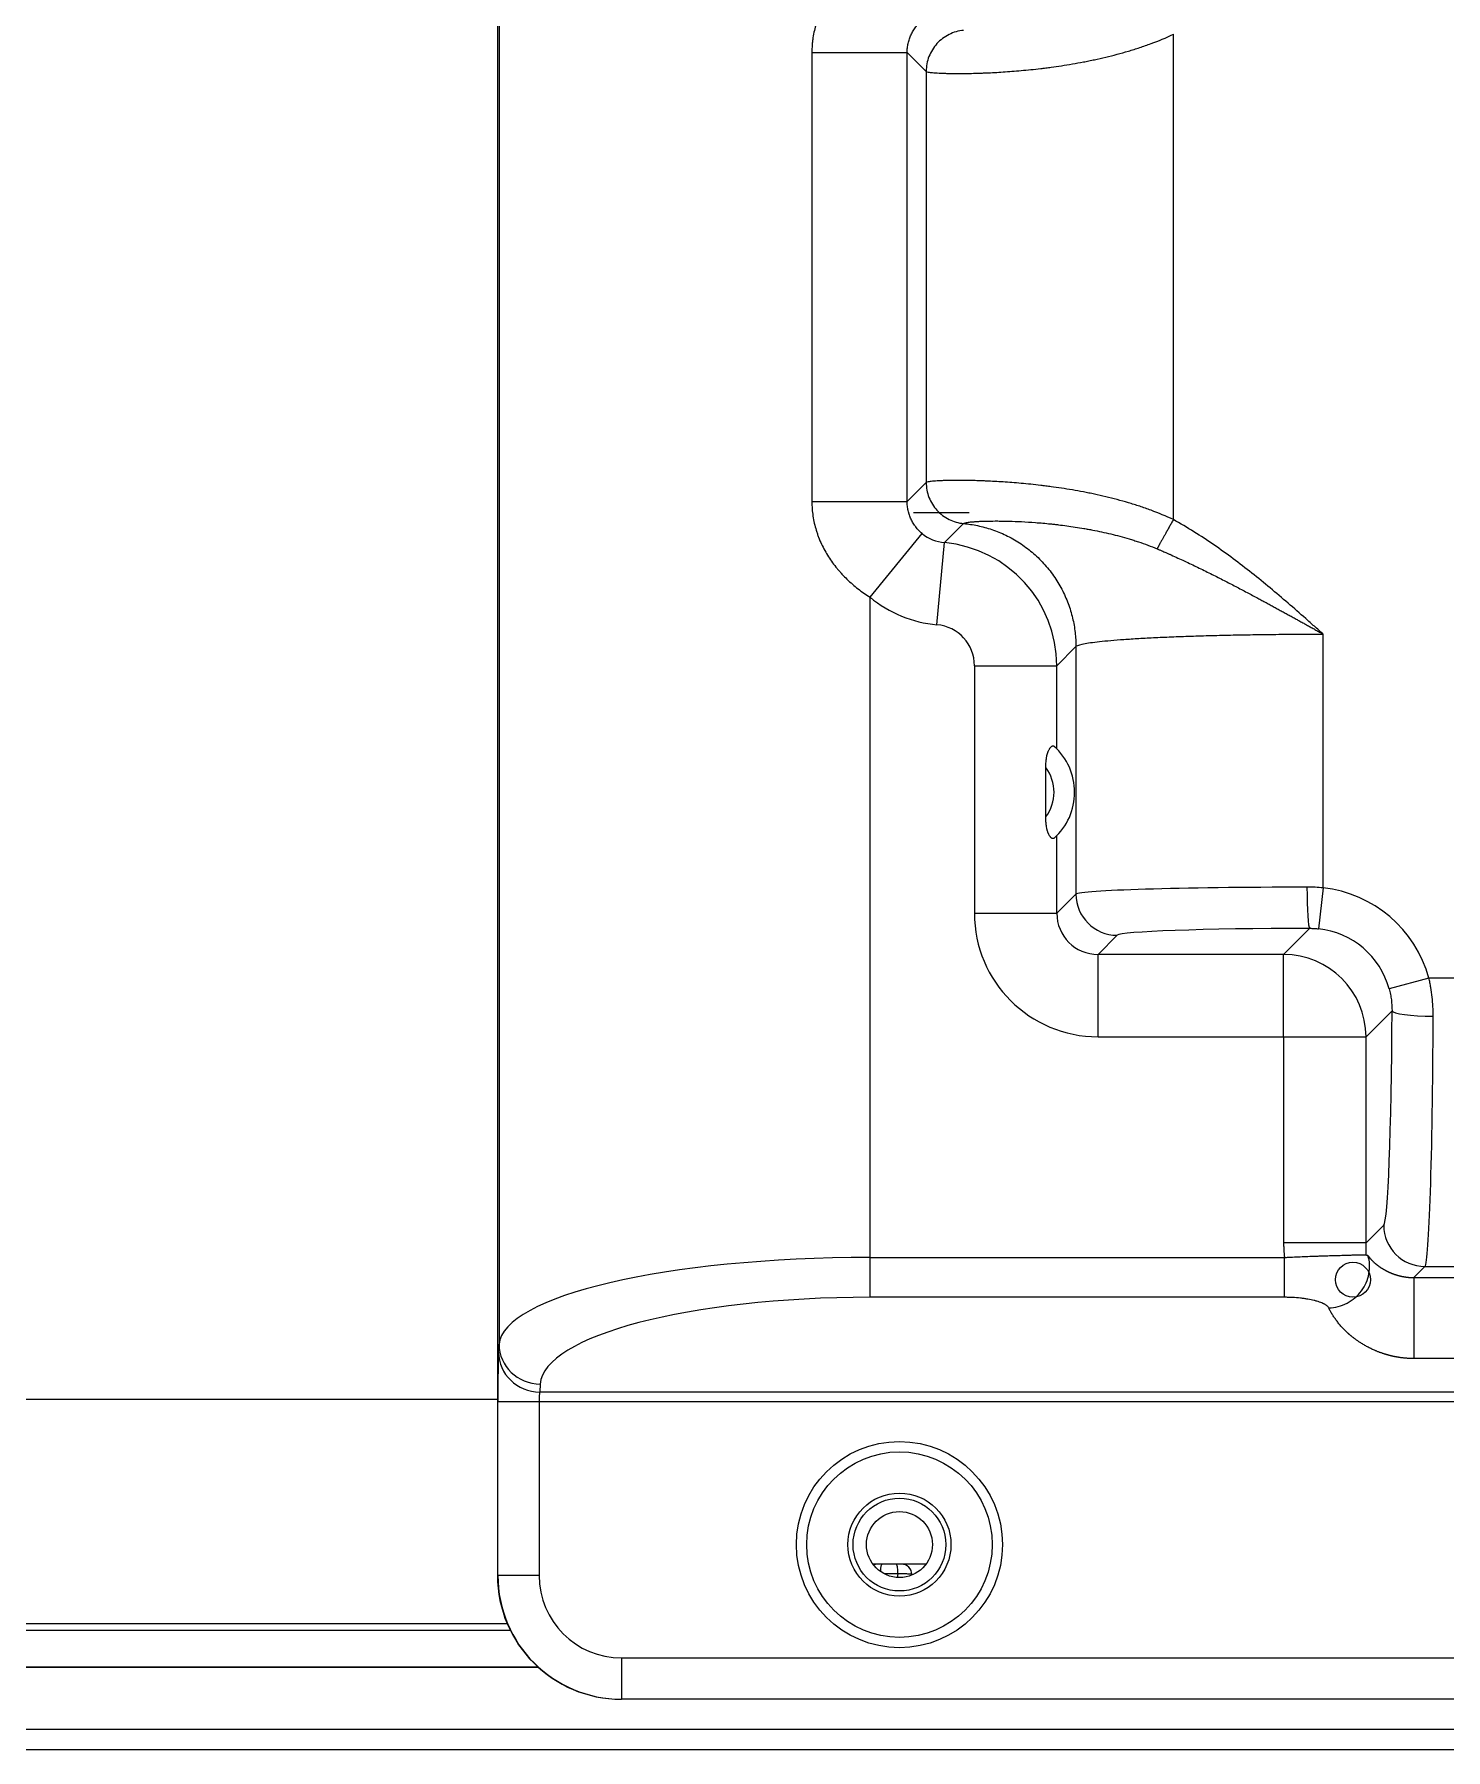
# Model space of a CAD drawing. Header units: millimetres. Extents: x -36 to 4467, y 2 to 3322.
# Drawn here: x 48.1 to 116.6, y 1399.9 to 1483.1 of the extents above; entities that cross this region are included whole.
import ezdxf

# ---------------------------------------------------------------- set-up
doc = ezdxf.new("R2010")
doc.units = ezdxf.units.MM

msp = doc.modelspace()

# ---------------------------------------------------------------- linework, layer by layer
for p, q in [((70.573, 1529.356), (70.573, 1408.355)), ((70.648, 1529.28), (70.648, 1419.573)), ((103.362, 1459.584), (103.362, 1483.127)), ((85.824, 1482.249), (90.448, 1482.249)), ((85.824, 1482.249), (85.824, 1460.462)), ((90.448, 1482.249), (91.37, 1481.328)), ((90.448, 1460.462), (90.448, 1482.249)), ((91.37, 1481.328), (91.37, 1461.383)), ((91.37, 1461.383), (90.448, 1460.462)), ((85.824, 1460.462), (90.448, 1460.462)), ((93.453, 1459.91), (90.753, 1459.91)), ((88.645, 1455.813), (91.174, 1458.906)), ((92.258, 1458.465), (93.185, 1459.392)), ((91.894, 1454.484), (92.258, 1458.465)), ((88.645, 1423.785), (88.645, 1455.813)), ((110.627, 1441.718), (110.627, 1454.028)), ((97.707, 1452.494), (98.635, 1453.421)), ((98.635, 1453.421), (98.635, 1441.416)), ((93.71, 1452.494), (97.707, 1452.494)), ((93.71, 1452.494), (93.71, 1440.489)), ((97.707, 1448.463), (97.707, 1452.494)), ((97.174, 1445.157), (97.174, 1447.554)), ((97.707, 1440.489), (97.707, 1444.248)), ((98.635, 1441.416), (97.707, 1440.489)), ((110.627, 1441.718), (110.41, 1439.731)), ((93.71, 1440.489), (97.707, 1440.489)), ((109.974, 1439.754), (108.71, 1438.49)), ((99.706, 1438.49), (100.634, 1439.418)), ((108.71, 1438.49), (99.706, 1438.49)), ((99.706, 1434.493), (99.706, 1438.49)), ((108.71, 1434.493), (108.71, 1438.49)), ((115.758, 1437.342), (113.83, 1436.814)), ((117.387, 1437.342), (115.758, 1437.342)), ((112.707, 1434.493), (113.968, 1435.753)), ((99.706, 1434.493), (108.71, 1434.493)), ((108.71, 1434.493), (112.707, 1434.493)), ((108.71, 1434.493), (108.71, 1424.489)), ((112.707, 1423.889), (112.707, 1434.493)), ((113.567, 1425.349), (112.706, 1424.487)), ((112.707, 1424.489), (108.71, 1424.489)), ((88.645, 1423.785), (108.752, 1423.785)), ((88.645, 1421.853), (88.645, 1423.785)), ((115.026, 1422.81), (115.566, 1423.35)), ((115.566, 1423.35), (117.579, 1423.35)), ((115.026, 1422.81), (118.119, 1422.81)), ((108.752, 1421.853), (88.645, 1421.853)), ((70.623, 1419.19), (70.648, 1419.573)), ((118.119, 1418.88), (115.026, 1418.88)), ((72.648, 1417.641), (72.623, 1417.259)), ((-28.625, 1416.905), (70.581, 1416.905)), ((72.59, 1416.776), (70.591, 1416.776)), ((70.591, 1408.355), (70.591, 1416.776)), ((208.317, 1416.776), (72.59, 1416.776)), ((72.59, 1416.776), (72.59, 1408.355)), ((72.623, 1417.259), (208.317, 1417.259)), ((70.573, 1408.355), (70.591, 1408.355)), ((72.59, 1408.355), (70.591, 1408.355)), ((88.973, 1408.905), (88.785, 1408.905)), ((89.921, 1408.905), (89.224, 1408.905)), ((90.003, 1408.44), (89.326, 1408.44)), ((91.36, 1408.905), (90.173, 1408.905)), ((90.749, 1408.405), (90.673, 1408.405)), ((-29.286, 1405.705), (71.196, 1405.705)), ((71.051, 1406.005), (-0.677, 1406.005)), ((76.591, 1404.355), (76.591, 1402.355)), ((76.591, 1404.355), (209.108, 1404.355)), ((72.553, 1403.905), (-28.377, 1403.905)), ((-9.427, 1403.905), (72.555, 1403.905)), ((76.591, 1402.355), (76.573, 1402.355)), ((219.673, 1402.355), (76.591, 1402.355)), ((-9.427, 1400.905), (341.162, 1400.905)), ((341.162, 1399.905), (-9.427, 1399.905))]:
    msp.add_line(p, q)
for centre, radius in [((112.073, 1422.705), 0.85), ((90.073, 1409.855), 5), ((90.073, 1409.855), 4.5), ((90.073, 1409.855), 2.5), ((90.073, 1409.855), 2.25), ((90.073, 1409.855), 1.6)]:
    msp.add_circle(centre, radius)
for centre, radius, start, end in [((95.573, 1446.355), 3, 312.07294, 47.92706), ((95.573, 1446.355), 2, 323.19444, 36.80556), ((88.973, 1408.405), 0.5, 90, 109.39347), ((90.173, 1408.405), 0.5, 0, 90)]:
    msp.add_arc(centre, radius, start, end)
for centre, major_axis, ratio, start_param, end_param in [((92.448, 1460.463), (1.423, 1.423), 0.993946, 3.241526, 3.835039), ((91.709, 1452.491), (-4.243, 4.243), 0.999595, 3.9276, 5.405836), ((92.448, 1460.463), (-4.248, -4.248), 0.998783, 0.099934, 0.693447), ((91.709, 1452.491), (-1.416, -1.416), 0.998783, 2.356803, 3.835039), ((110.627, 1441.404), (-12, 0), 0.029101, 4.777834, 6.248279), ((100.634, 1441.416), (1.414, -1.414), 0.998783, 3.9276, 5.497178), ((109.974, 1441.753), (0.005, -2), 0.065398, 4.712239, 6.248204), ((109.967, 1435.75), (-4.248, -4.248), 0.998783, 2.623954, 3.817353), ((99.713, 1440.496), (4.248, 4.248), 0.998783, 2.356803, 3.926382), ((99.713, 1440.496), (1.423, 1.423), 0.993946, 2.356803, 3.926382), ((110.627, 1439.405), (-10, 0), 0.034921, 4.777834, 6.248279), ((109.967, 1435.75), (2.835, 2.835), 0.997569, 5.765547, 6.958945), ((108.71, 1434.493), (2.828, -2.828), 0.998783, 0.786007, 2.355586), ((113.553, 1437.342), (0, 12), 0.034921, 3.176499, 4.579641), ((115.967, 1435.753), (-2, 0.009), 0.132357, 0.035217, 1.571414), ((115.552, 1437.342), (0, 14), 0.029932, 3.176499, 4.579641), ((115.566, 1425.349), (-1.414, 1.414), 0.998783, 0.786007, 2.355586), ((88.645, 1419.498), (-18, 0), 0.238177, 4.712389, 6.265732), ((88.645, 1417.566), (-16, 0), 0.267949, 4.712389, 6.265732), ((70.634, 1416.776), (0, 2.5), 0.017455, 0.261799, 1.570796), ((72.623, 1419.19), (1.996, -0.13), 0.965789, 3.208941, 4.775221), ((72.648, 1419.573), (1.996, -0.13), 0.965789, 3.208941, 4.775221), ((72.634, 1416.776), (0, 0.5), 0.087275, 0.261799, 1.570796), ((76.573, 1408.355), (6.001, 0), 0.999848, 3.141593, 4.712389), ((76.591, 1408.355), (-6, 0), 0.999949, 0, 1.570796), ((76.591, 1408.355), (4.001, 0), 0.999848, 3.141593, 4.712389), ((89.224, 1408.405), (0, 0.5), 0.163308, 0, 1.275301), ((89.921, 1408.405), (0, 0.5), 0.163347, 4.782202, 6.283185)]:
    msp.add_ellipse(centre, major_axis=major_axis, ratio=ratio, start_param=start_param, end_param=end_param)
for points, degree, knots in [([(88.645, 1486.898), (88.545, 1486.834), (88.446, 1486.768), (88.3, 1486.665), (88.252, 1486.63), (88.156, 1486.559), (88.109, 1486.523), (87.875, 1486.34), (87.696, 1486.184), (87.482, 1485.977), (87.44, 1485.935), (87.357, 1485.851), (87.235, 1485.722), (87.119, 1485.589), (86.896, 1485.318), (86.758, 1485.129), (86.506, 1484.734), (86.392, 1484.528), (86.266, 1484.259), (86.242, 1484.205), (86.195, 1484.095), (86.128, 1483.931), (86.07, 1483.763), (85.967, 1483.425), (85.914, 1483.196), (85.869, 1482.903), (85.861, 1482.844), (85.848, 1482.726), (85.842, 1482.667), (85.828, 1482.488), (85.824, 1482.369), (85.824, 1482.249)], 3, [0, 0, 0, 0, 0.0625, 0.0625, 0.09375, 0.09375, 0.125, 0.125, 0.25, 0.25, 0.28125, 0.28125, 0.3125, 0.375, 0.375, 0.5, 0.5, 0.625, 0.625, 0.65625, 0.65625, 0.6875, 0.75, 0.75, 0.875, 0.875, 0.90625, 0.90625, 0.9375, 0.9375, 1, 1, 1, 1]), ([(90.448, 1482.249), (90.448, 1482.324), (90.452, 1482.398), (90.468, 1482.545), (90.48, 1482.617), (90.511, 1482.761), (90.53, 1482.832), (90.566, 1482.937), (90.578, 1482.972), (90.605, 1483.04), (90.62, 1483.074), (90.666, 1483.173), (90.7, 1483.238), (90.775, 1483.363), (90.817, 1483.424), (90.873, 1483.498), (90.885, 1483.512), (90.908, 1483.541), (90.944, 1483.584), (90.982, 1483.625), (91.034, 1483.679), (91.061, 1483.705), (91.116, 1483.756), (91.145, 1483.781), (91.174, 1483.805)], 3, [0, 0, 0, 0, 0.125, 0.125, 0.25, 0.25, 0.375, 0.375, 0.4375, 0.4375, 0.5, 0.5, 0.625, 0.625, 0.75, 0.75, 0.78125, 0.78125, 0.8125, 0.875, 0.875, 0.9375, 0.9375, 1, 1, 1, 1]), ([(93.185, 1483.319), (93.063, 1483.307), (92.941, 1483.285), (92.704, 1483.217), (92.589, 1483.172), (92.369, 1483.063), (92.263, 1482.997), (92.067, 1482.849), (91.975, 1482.766), (91.809, 1482.584), (91.735, 1482.485), (91.605, 1482.275), (91.55, 1482.165), (91.461, 1481.935), (91.427, 1481.816), (91.381, 1481.574), (91.37, 1481.451), (91.37, 1481.328)], 3, [0, 0, 0, 0, 0.125, 0.125, 0.25, 0.25, 0.375, 0.375, 0.5, 0.5, 0.625, 0.625, 0.75, 0.75, 0.875, 0.875, 1, 1, 1, 1]), ([(91.37, 1481.328), (91.383, 1481.316), (91.416, 1481.306), (91.518, 1481.286), (91.588, 1481.276), (91.763, 1481.26), (91.869, 1481.252), (92.025, 1481.244), (92.057, 1481.243), (92.125, 1481.24), (92.159, 1481.239), (92.267, 1481.235), (92.342, 1481.233), (92.582, 1481.228), (92.758, 1481.226), (93.142, 1481.226), (93.35, 1481.229), (93.687, 1481.236), (93.804, 1481.239), (93.985, 1481.245), (94.046, 1481.247), (94.171, 1481.252), (94.234, 1481.254), (94.553, 1481.268), (94.821, 1481.283), (95.382, 1481.319), (95.674, 1481.342), (96.283, 1481.397), (96.599, 1481.43), (97.01, 1481.478), (97.093, 1481.489), (97.259, 1481.51), (97.511, 1481.542), (97.767, 1481.579), (98.284, 1481.658), (98.636, 1481.717), (99.084, 1481.803), (99.175, 1481.821), (99.355, 1481.857), (99.627, 1481.914), (99.899, 1481.975), (100.445, 1482.105), (100.811, 1482.202), (101.361, 1482.365), (101.545, 1482.422), (101.82, 1482.514), (101.912, 1482.545), (102.096, 1482.609), (102.188, 1482.642), (102.646, 1482.812), (103.007, 1482.961), (103.362, 1483.127)], 3, [0, 0, 0, 0, 0.0625, 0.0625, 0.125, 0.125, 0.1875, 0.1875, 0.203125, 0.203125, 0.21875, 0.21875, 0.25, 0.25, 0.3125, 0.3125, 0.375, 0.375, 0.40625, 0.40625, 0.421875, 0.421875, 0.4375, 0.4375, 0.5, 0.5, 0.5625, 0.5625, 0.625, 0.625, 0.640625, 0.640625, 0.65625, 0.6875, 0.6875, 0.75, 0.75, 0.765625, 0.765625, 0.78125, 0.8125, 0.8125, 0.875, 0.875, 0.90625, 0.90625, 0.921875, 0.921875, 0.9375, 0.9375, 1, 1, 1, 1]), ([(103.362, 1459.584), (103.007, 1459.75), (102.646, 1459.899), (102.188, 1460.068), (102.096, 1460.101), (101.912, 1460.166), (101.82, 1460.197), (101.545, 1460.288), (101.361, 1460.346), (100.811, 1460.509), (100.445, 1460.605), (99.899, 1460.736), (99.717, 1460.777), (99.446, 1460.835), (99.355, 1460.854), (99.175, 1460.89), (99.084, 1460.908), (98.636, 1460.994), (98.284, 1461.053), (97.767, 1461.132), (97.596, 1461.156), (97.343, 1461.19), (97.259, 1461.201), (97.093, 1461.222), (97.01, 1461.232), (96.599, 1461.281), (96.283, 1461.314), (95.674, 1461.369), (95.382, 1461.391), (94.821, 1461.428), (94.553, 1461.442), (94.234, 1461.456), (94.171, 1461.459), (94.046, 1461.464), (93.985, 1461.466), (93.804, 1461.472), (93.687, 1461.475), (93.35, 1461.482), (93.142, 1461.484), (92.758, 1461.485), (92.582, 1461.483), (92.342, 1461.478), (92.267, 1461.476), (92.159, 1461.472), (92.125, 1461.471), (92.057, 1461.468), (92.025, 1461.466), (91.869, 1461.459), (91.763, 1461.451), (91.588, 1461.434), (91.518, 1461.425), (91.416, 1461.405), (91.383, 1461.394), (91.37, 1461.383)], 3, [0, 0, 0, 0, 0.0625, 0.0625, 0.078125, 0.078125, 0.09375, 0.09375, 0.125, 0.125, 0.1875, 0.1875, 0.21875, 0.21875, 0.234375, 0.234375, 0.25, 0.25, 0.3125, 0.3125, 0.34375, 0.34375, 0.359375, 0.359375, 0.375, 0.375, 0.4375, 0.4375, 0.5, 0.5, 0.5625, 0.5625, 0.578125, 0.578125, 0.59375, 0.59375, 0.625, 0.625, 0.6875, 0.6875, 0.75, 0.75, 0.78125, 0.78125, 0.796875, 0.796875, 0.8125, 0.8125, 0.875, 0.875, 0.9375, 0.9375, 1, 1, 1, 1]), ([(91.37, 1461.383), (91.37, 1461.26), (91.381, 1461.137), (91.427, 1460.895), (91.461, 1460.776), (91.55, 1460.546), (91.605, 1460.435), (91.735, 1460.226), (91.809, 1460.127), (91.975, 1459.945), (92.067, 1459.862), (92.264, 1459.713), (92.369, 1459.648), (92.589, 1459.538), (92.704, 1459.494), (92.941, 1459.426), (93.063, 1459.403), (93.185, 1459.392)], 3, [0, 0, 0, 0, 0.125, 0.125, 0.25, 0.25, 0.375, 0.375, 0.5, 0.5, 0.625, 0.625, 0.75, 0.75, 0.875, 0.875, 1, 1, 1, 1]), ([(85.824, 1460.462), (85.824, 1460.222), (85.842, 1459.986), (85.913, 1459.52), (85.965, 1459.29), (86.052, 1459.007), (86.08, 1458.922), (86.11, 1458.838), (86.13, 1458.782), (86.141, 1458.754), (86.194, 1458.615), (86.241, 1458.506), (86.391, 1458.185), (86.504, 1457.979), (86.756, 1457.584), (86.895, 1457.394), (87.082, 1457.166), (87.121, 1457.121), (87.199, 1457.032), (87.238, 1456.987), (87.36, 1456.856), (87.443, 1456.771), (87.699, 1456.524), (87.877, 1456.369), (88.25, 1456.078), (88.444, 1455.941), (88.645, 1455.813)], 3, [0, 0, 0, 0, 0.125, 0.125, 0.25, 0.25, 0.28125, 0.296875, 0.296875, 0.3125, 0.3125, 0.375, 0.375, 0.5, 0.5, 0.625, 0.625, 0.65625, 0.65625, 0.6875, 0.6875, 0.75, 0.75, 0.875, 0.875, 1, 1, 1, 1]), ([(91.174, 1458.906), (91.115, 1458.954), (91.061, 1459.004), (90.957, 1459.111), (90.909, 1459.167), (90.852, 1459.24), (90.841, 1459.255), (90.82, 1459.285), (90.809, 1459.301), (90.777, 1459.347), (90.758, 1459.378), (90.701, 1459.472), (90.666, 1459.536), (90.605, 1459.669), (90.578, 1459.737), (90.549, 1459.824), (90.543, 1459.842), (90.532, 1459.877), (90.527, 1459.895), (90.512, 1459.948), (90.503, 1459.984), (90.48, 1460.092), (90.456, 1460.238), (90.448, 1460.387), (90.448, 1460.462)], 3, [0, 0, 0, 0, 0.125, 0.125, 0.25, 0.25, 0.28125, 0.28125, 0.3125, 0.3125, 0.375, 0.375, 0.5, 0.5, 0.625, 0.625, 0.65625, 0.65625, 0.6875, 0.6875, 0.75, 0.75, 0.875, 1, 1, 1, 1]), ([(93.185, 1459.392), (93.186, 1459.392), (93.186, 1459.392), (93.186, 1459.392), (93.186, 1459.393), (93.187, 1459.393), (93.188, 1459.394), (93.191, 1459.397), (93.198, 1459.402), (93.217, 1459.412), (93.24, 1459.42), (93.298, 1459.435), (93.403, 1459.455), (93.562, 1459.472), (93.678, 1459.481), (93.703, 1459.483), (93.753, 1459.487), (93.779, 1459.488), (93.859, 1459.493), (93.916, 1459.497), (94.095, 1459.505), (94.228, 1459.509), (94.517, 1459.515), (94.674, 1459.516), (94.928, 1459.515), (95.016, 1459.514), (95.153, 1459.512), (95.199, 1459.511), (95.293, 1459.509), (95.341, 1459.508), (95.583, 1459.501), (95.787, 1459.494), (96.215, 1459.472), (96.439, 1459.458), (96.907, 1459.423), (97.151, 1459.402), (97.468, 1459.369), (97.532, 1459.362), (97.662, 1459.348), (97.857, 1459.325), (98.056, 1459.3), (98.46, 1459.246), (98.736, 1459.204), (99.09, 1459.143), (99.161, 1459.13), (99.305, 1459.104), (99.52, 1459.064), (99.737, 1459.02), (100.174, 1458.925), (100.469, 1458.855), (100.916, 1458.735), (101.065, 1458.692), (101.29, 1458.625), (101.366, 1458.602), (101.516, 1458.554), (101.592, 1458.529), (101.969, 1458.403), (102.27, 1458.291), (102.568, 1458.166)], 3, [0, 0, 0, 0, 0.000488, 0.000488, 0.000977, 0.001953, 0.003906, 0.007813, 0.015625, 0.03125, 0.0625, 0.0625, 0.125, 0.1875, 0.1875, 0.203125, 0.203125, 0.21875, 0.21875, 0.25, 0.25, 0.3125, 0.3125, 0.375, 0.375, 0.40625, 0.40625, 0.421875, 0.421875, 0.4375, 0.4375, 0.5, 0.5, 0.5625, 0.5625, 0.625, 0.625, 0.640625, 0.640625, 0.65625, 0.6875, 0.6875, 0.75, 0.75, 0.765625, 0.765625, 0.78125, 0.8125, 0.8125, 0.875, 0.875, 0.90625, 0.90625, 0.921875, 0.921875, 0.9375, 0.9375, 1, 1, 1, 1]), ([(110.627, 1454.028), (110.487, 1454.154), (110.346, 1454.28), (110.063, 1454.531), (109.922, 1454.657), (109.497, 1455.033), (109.212, 1455.282), (108.638, 1455.777), (108.349, 1456.023), (107.765, 1456.509), (107.47, 1456.749), (106.872, 1457.222), (106.57, 1457.456), (105.955, 1457.912), (105.644, 1458.136), (105.011, 1458.572), (104.689, 1458.785), (104.034, 1459.196), (103.701, 1459.394), (103.362, 1459.584)], 3, [0, 0, 0, 0, 0.0625, 0.0625, 0.125, 0.125, 0.25, 0.25, 0.375, 0.375, 0.5, 0.5, 0.625, 0.625, 0.75, 0.75, 0.875, 0.875, 1, 1, 1, 1]), ([(102.568, 1458.166), (102.575, 1458.163), (102.593, 1458.155), (102.627, 1458.141), (102.675, 1458.12), (102.737, 1458.094), (102.813, 1458.061), (102.902, 1458.023), (103.006, 1457.978), (103.123, 1457.926), (103.318, 1457.84), (103.582, 1457.721), (104.011, 1457.523), (104.538, 1457.272), (105.151, 1456.971), (105.744, 1456.671), (106.311, 1456.378), (106.863, 1456.089), (107.293, 1455.86), (107.606, 1455.691), (107.807, 1455.583), (108.007, 1455.475), (108.205, 1455.367), (108.402, 1455.26), (108.596, 1455.154), (108.79, 1455.048), (108.981, 1454.943), (109.171, 1454.838), (109.359, 1454.734), (109.545, 1454.631), (109.73, 1454.528), (109.912, 1454.427), (110.094, 1454.326), (110.273, 1454.226), (110.451, 1454.127), (110.569, 1454.061), (110.627, 1454.028)], 3, [0, 0, 0, 0, 0.00244, 0.006556, 0.012351, 0.019827, 0.028987, 0.039836, 0.052379, 0.066621, 0.082569, 0.123208, 0.162967, 0.239837, 0.317398, 0.389621, 0.460131, 0.528873, 0.595797, 0.621156, 0.646328, 0.671311, 0.696101, 0.720696, 0.745094, 0.769293, 0.79329, 0.817085, 0.840674, 0.86406, 0.887243, 0.910221, 0.93299, 0.955541, 0.977873, 1, 1, 1, 1]), ([(98.635, 1453.421), (98.662, 1453.461), (98.762, 1453.501), (99.021, 1453.56), (99.126, 1453.58), (99.369, 1453.618), (99.509, 1453.637), (99.821, 1453.673), (99.994, 1453.691), (100.372, 1453.726), (100.577, 1453.743), (101.017, 1453.776), (101.253, 1453.792), (101.751, 1453.823), (102.278, 1453.852), (102.856, 1453.879), (103.456, 1453.904), (104.08, 1453.927), (104.744, 1453.948), (105.426, 1453.966), (106.124, 1453.983), (106.85, 1453.996), (107.586, 1454.008), (107.96, 1454.013), (108.714, 1454.02), (109.094, 1454.023), (109.859, 1454.027), (110.243, 1454.028), (110.627, 1454.028)], 3, [0, 0, 0, 0, 0.125, 0.125, 0.1875, 0.1875, 0.25, 0.25, 0.3125, 0.3125, 0.375, 0.375, 0.4375, 0.4375, 0.5, 0.5625, 0.5625, 0.625, 0.6875, 0.6875, 0.75, 0.8125, 0.8125, 0.875, 0.875, 0.9375, 0.9375, 1, 1, 1, 1]), ([(97.174, 1447.554), (97.174, 1447.627), (97.176, 1447.699), (97.184, 1447.843), (97.191, 1447.914), (97.203, 1448.002), (97.206, 1448.019), (97.212, 1448.054), (97.215, 1448.071), (97.225, 1448.122), (97.233, 1448.155), (97.25, 1448.218), (97.259, 1448.249), (97.274, 1448.293), (97.279, 1448.308), (97.29, 1448.335), (97.296, 1448.349), (97.312, 1448.388), (97.324, 1448.412), (97.343, 1448.445), (97.349, 1448.456), (97.361, 1448.476), (97.368, 1448.486), (97.387, 1448.513), (97.413, 1448.545), (97.438, 1448.568), (97.457, 1448.582), (97.463, 1448.586), (97.476, 1448.593), (97.482, 1448.596), (97.5, 1448.603), (97.511, 1448.606), (97.528, 1448.606), (97.533, 1448.606), (97.544, 1448.604), (97.549, 1448.602), (97.564, 1448.596), (97.574, 1448.59), (97.583, 1448.582)], 3, [0, 0, 0, 0, 0.125, 0.125, 0.25, 0.25, 0.28125, 0.28125, 0.3125, 0.3125, 0.375, 0.375, 0.4375, 0.4375, 0.46875, 0.46875, 0.5, 0.5, 0.5625, 0.5625, 0.59375, 0.59375, 0.625, 0.625, 0.6875, 0.75, 0.75, 0.78125, 0.78125, 0.8125, 0.8125, 0.875, 0.875, 0.90625, 0.90625, 0.9375, 0.9375, 1, 1, 1, 1]), ([(97.583, 1444.128), (97.565, 1444.112), (97.545, 1444.104), (97.517, 1444.105), (97.512, 1444.106), (97.5, 1444.108), (97.494, 1444.11), (97.476, 1444.117), (97.452, 1444.131), (97.426, 1444.153), (97.407, 1444.174), (97.401, 1444.181), (97.388, 1444.197), (97.381, 1444.206), (97.349, 1444.251), (97.325, 1444.295), (97.296, 1444.36), (97.291, 1444.373), (97.28, 1444.401), (97.264, 1444.444), (97.25, 1444.489), (97.238, 1444.537), (97.234, 1444.553), (97.226, 1444.586), (97.222, 1444.603), (97.212, 1444.654), (97.206, 1444.688), (97.196, 1444.758), (97.192, 1444.793), (97.187, 1444.847), (97.185, 1444.865), (97.182, 1444.901), (97.181, 1444.919), (97.176, 1445.01), (97.174, 1445.084), (97.174, 1445.157)], 3, [0, 0, 0, 0, 0.125, 0.125, 0.15625, 0.15625, 0.1875, 0.1875, 0.25, 0.3125, 0.3125, 0.34375, 0.34375, 0.375, 0.375, 0.5, 0.5, 0.53125, 0.53125, 0.5625, 0.625, 0.625, 0.65625, 0.65625, 0.6875, 0.6875, 0.75, 0.75, 0.8125, 0.8125, 0.84375, 0.84375, 0.875, 0.875, 1, 1, 1, 1]), ([(109.974, 1439.754), (110.046, 1439.754), (110.119, 1439.752), (110.265, 1439.745), (110.337, 1439.739), (110.41, 1439.731)], 3, [0, 0, 0, 0, 0.5, 0.5, 1, 1, 1, 1]), ([(115.967, 1435.489), (115.968, 1435.799), (115.952, 1436.109), (115.9, 1436.573), (115.878, 1436.727), (115.838, 1436.959), (115.823, 1437.036), (115.792, 1437.189), (115.776, 1437.265), (115.758, 1437.342)], 3, [0, 0, 0, 0, 0.5, 0.5, 0.75, 0.75, 0.875, 0.875, 1, 1, 1, 1]), ([(113.83, 1436.814), (113.842, 1436.77), (113.853, 1436.727), (113.874, 1436.639), (113.884, 1436.594), (113.91, 1436.462), (113.925, 1436.373), (113.959, 1436.107), (113.969, 1435.93), (113.968, 1435.753)], 3, [0, 0, 0, 0, 0.125, 0.125, 0.25, 0.25, 0.5, 0.5, 1, 1, 1, 1]), ([(108.71, 1424.489), (108.71, 1424.477), (108.71, 1424.453), (108.71, 1424.416), (108.711, 1424.378), (108.712, 1424.339), (108.713, 1424.289), (108.715, 1424.227), (108.719, 1424.153), (108.724, 1424.079), (108.729, 1424.005), (108.736, 1423.932), (108.743, 1423.858), (108.749, 1423.809), (108.752, 1423.785)], 3, [0, 0, 0, 0, 0.051266, 0.103598, 0.156995, 0.211458, 0.266987, 0.371602, 0.476255, 0.580944, 0.685666, 0.790417, 0.895197, 1, 1, 1, 1]), ([(108.752, 1423.785), (108.816, 1423.788), (108.881, 1423.792), (109.009, 1423.799), (109.074, 1423.802), (109.265, 1423.812), (109.517, 1423.824), (109.887, 1423.839), (110.129, 1423.847), (110.308, 1423.854), (110.368, 1423.856), (110.485, 1423.859), (110.542, 1423.861), (110.713, 1423.867), (110.933, 1423.873), (111.141, 1423.88), (111.341, 1423.886), (111.438, 1423.888), (111.578, 1423.893), (111.624, 1423.894), (111.713, 1423.897), (111.757, 1423.898), (111.883, 1423.902), (112.041, 1423.906), (112.25, 1423.911), (112.369, 1423.913), (112.437, 1423.914), (112.451, 1423.914), (112.476, 1423.914), (112.514, 1423.914), (112.549, 1423.914), (112.613, 1423.912), (112.687, 1423.909), (112.738, 1423.902), (112.768, 1423.895), (112.777, 1423.892), (112.788, 1423.888), (112.792, 1423.886), (112.797, 1423.883), (112.799, 1423.881), (112.8, 1423.88), (112.8, 1423.88), (112.801, 1423.88), (112.801, 1423.88), (112.801, 1423.88), (112.801, 1423.879)], 3, [0, 0, 0, 0, 0.03125, 0.03125, 0.0625, 0.0625, 0.125, 0.1875, 0.25, 0.25, 0.28125, 0.28125, 0.3125, 0.3125, 0.375, 0.4375, 0.4375, 0.5, 0.5, 0.53125, 0.53125, 0.5625, 0.5625, 0.625, 0.6875, 0.75, 0.75, 0.765625, 0.765625, 0.78125, 0.8125, 0.8125, 0.875, 0.9375, 0.9375, 0.96875, 0.96875, 0.984375, 0.992187, 0.996094, 0.998047, 0.999023, 0.999512, 0.999512, 1, 1, 1, 1]), ([(108.752, 1421.853), (108.752, 1421.881), (108.752, 1421.918), (108.752, 1422.008), (108.752, 1422.061), (108.752, 1422.182), (108.752, 1422.25), (108.752, 1422.4), (108.752, 1422.481), (108.752, 1422.654), (108.752, 1422.746), (108.752, 1422.938), (108.752, 1423.038), (108.752, 1423.245), (108.752, 1423.351), (108.752, 1423.566), (108.752, 1423.676), (108.752, 1423.785)], 3, [0, 0, 0, 0, 0.125, 0.125, 0.25, 0.25, 0.375, 0.375, 0.5, 0.5, 0.625, 0.625, 0.75, 0.75, 0.875, 0.875, 1, 1, 1, 1]), ([(110.897, 1421.34), (111.051, 1421.345), (111.204, 1421.368), (111.503, 1421.446), (111.648, 1421.503), (111.923, 1421.645), (112.052, 1421.732), (112.287, 1421.932), (112.394, 1422.044), (112.578, 1422.29), (112.655, 1422.422), (112.778, 1422.7), (112.823, 1422.846), (112.877, 1423.142), (112.887, 1423.292), (112.87, 1423.59), (112.844, 1423.738), (112.801, 1423.88)], 3, [0, 0, 0, 0, 0.125, 0.125, 0.25, 0.25, 0.375, 0.375, 0.5, 0.5, 0.625, 0.625, 0.75, 0.75, 0.875, 0.875, 1, 1, 1, 1]), ([(112.801, 1423.88), (112.808, 1423.87), (112.821, 1423.851), (112.843, 1423.823), (112.865, 1423.795), (112.887, 1423.767), (112.91, 1423.74), (112.933, 1423.713), (112.957, 1423.687), (112.981, 1423.661), (113.005, 1423.635), (113.03, 1423.61), (113.055, 1423.585), (113.081, 1423.561), (113.107, 1423.538), (113.133, 1423.514), (113.159, 1423.491), (113.185, 1423.469), (113.212, 1423.447), (113.239, 1423.426), (113.266, 1423.404), (113.293, 1423.384), (113.321, 1423.364), (113.348, 1423.344), (113.376, 1423.325), (113.404, 1423.306), (113.432, 1423.288), (113.46, 1423.27), (113.488, 1423.252), (113.516, 1423.235), (113.544, 1423.219), (113.572, 1423.202), (113.6, 1423.187), (113.628, 1423.171), (113.656, 1423.156), (113.684, 1423.142), (113.712, 1423.128), (113.74, 1423.114), (113.767, 1423.1), (113.789, 1423.09), (113.805, 1423.083), (113.814, 1423.079), (113.823, 1423.075), (113.832, 1423.071), (113.841, 1423.067), (113.85, 1423.063), (113.859, 1423.059), (113.869, 1423.055), (113.878, 1423.051), (113.887, 1423.047), (113.896, 1423.043), (113.905, 1423.039), (113.915, 1423.035), (113.924, 1423.031), (113.933, 1423.028), (113.942, 1423.024), (113.952, 1423.02), (113.961, 1423.017), (113.97, 1423.013), (113.98, 1423.009), (113.989, 1423.006), (113.998, 1423.002), (114.008, 1422.999), (114.017, 1422.995), (114.026, 1422.992), (114.036, 1422.988), (114.045, 1422.985), (114.054, 1422.982), (114.064, 1422.978), (114.073, 1422.975), (114.083, 1422.972), (114.092, 1422.968), (114.101, 1422.965), (114.111, 1422.962), (114.12, 1422.959), (114.13, 1422.956), (114.139, 1422.953), (114.148, 1422.95), (114.158, 1422.947), (114.167, 1422.944), (114.177, 1422.941), (114.186, 1422.938), (114.196, 1422.935), (114.205, 1422.932), (114.214, 1422.93), (114.224, 1422.927), (114.233, 1422.924), (114.243, 1422.921), (114.252, 1422.919), (114.262, 1422.916), (114.271, 1422.913), (114.281, 1422.911), (114.29, 1422.908), (114.3, 1422.906), (114.309, 1422.903), (114.319, 1422.901), (114.328, 1422.898), (114.338, 1422.896), (114.347, 1422.894), (114.357, 1422.891), (114.366, 1422.889), (114.375, 1422.887), (114.385, 1422.885), (114.394, 1422.883), (114.404, 1422.88), (114.413, 1422.878), (114.423, 1422.876), (114.432, 1422.874), (114.442, 1422.872), (114.451, 1422.87), (114.461, 1422.868), (114.47, 1422.866), (114.48, 1422.864), (114.489, 1422.863), (114.499, 1422.861), (114.508, 1422.859), (114.517, 1422.857), (114.527, 1422.855), (114.536, 1422.854), (114.546, 1422.852), (114.555, 1422.851), (114.565, 1422.849), (114.574, 1422.847), (114.583, 1422.846), (114.593, 1422.844), (114.602, 1422.843), (114.612, 1422.841), (114.621, 1422.84), (114.631, 1422.839), (114.64, 1422.837), (114.649, 1422.836), (114.659, 1422.835), (114.668, 1422.834), (114.677, 1422.832), (114.687, 1422.831), (114.696, 1422.83), (114.705, 1422.829), (114.715, 1422.828), (114.724, 1422.827), (114.733, 1422.826), (114.743, 1422.825), (114.752, 1422.824), (114.761, 1422.823), (114.771, 1422.822), (114.78, 1422.821), (114.789, 1422.82), (114.798, 1422.82), (114.808, 1422.819), (114.817, 1422.818), (114.826, 1422.818), (114.835, 1422.817), (114.845, 1422.816), (114.854, 1422.816), (114.863, 1422.815), (114.872, 1422.815), (114.881, 1422.814), (114.89, 1422.814), (114.9, 1422.813), (114.909, 1422.813), (114.918, 1422.812), (114.927, 1422.812), (114.936, 1422.812), (114.945, 1422.811), (114.954, 1422.811), (114.963, 1422.811), (114.972, 1422.811), (114.981, 1422.811), (114.99, 1422.81), (114.999, 1422.81), (115.008, 1422.81), (115.017, 1422.81), (115.023, 1422.81), (115.026, 1422.81)], 3, [0, 0, 0, 0, 0.025503, 0.050637, 0.075401, 0.099797, 0.123824, 0.147481, 0.17077, 0.19369, 0.216242, 0.238424, 0.260238, 0.281683, 0.30276, 0.323468, 0.343808, 0.363779, 0.383382, 0.402617, 0.421484, 0.439982, 0.458113, 0.475876, 0.493272, 0.510299, 0.526959, 0.543252, 0.559178, 0.574736, 0.589928, 0.604753, 0.619211, 0.633304, 0.647029, 0.660389, 0.673384, 0.686013, 0.698277, 0.710176, 0.714025, 0.717847, 0.721642, 0.72541, 0.729152, 0.732866, 0.736553, 0.740213, 0.743846, 0.747453, 0.751032, 0.754585, 0.758111, 0.761609, 0.765082, 0.768527, 0.771945, 0.775337, 0.778702, 0.78204, 0.785351, 0.788636, 0.791894, 0.795125, 0.798329, 0.801507, 0.804659, 0.807783, 0.810881, 0.813953, 0.816998, 0.820016, 0.823008, 0.825974, 0.828913, 0.831826, 0.834712, 0.837572, 0.840405, 0.843213, 0.845994, 0.848748, 0.851477, 0.854179, 0.856855, 0.859505, 0.862129, 0.864727, 0.867299, 0.869845, 0.872365, 0.874859, 0.877328, 0.87977, 0.882187, 0.884578, 0.886943, 0.889283, 0.891597, 0.893885, 0.896149, 0.898386, 0.900599, 0.902786, 0.904948, 0.907084, 0.909196, 0.911283, 0.913344, 0.915381, 0.917393, 0.91938, 0.921343, 0.923281, 0.925194, 0.927083, 0.928948, 0.930789, 0.932606, 0.934399, 0.936167, 0.937913, 0.939634, 0.941332, 0.943007, 0.944658, 0.946287, 0.947892, 0.949475, 0.951035, 0.952573, 0.954088, 0.955582, 0.957053, 0.958503, 0.959932, 0.961339, 0.962725, 0.964091, 0.965436, 0.96676, 0.968065, 0.96935, 0.970616, 0.971863, 0.973091, 0.974301, 0.975493, 0.976667, 0.977824, 0.978965, 0.980089, 0.981197, 0.98229, 0.983367, 0.984431, 0.985481, 0.986517, 0.987541, 0.988552, 0.989553, 0.990542, 0.991521, 0.992491, 0.993452, 0.994406, 0.995352, 0.996291, 0.997225, 0.998154, 0.999078, 1, 1, 1, 1]), ([(115.026, 1422.81), (115.026, 1422.806), (115.026, 1422.791), (115.026, 1422.741), (115.026, 1422.706), (115.026, 1422.616), (115.026, 1422.561), (115.026, 1422.433), (115.026, 1422.36), (115.026, 1422.2), (115.026, 1422.111), (115.026, 1421.922), (115.026, 1421.821), (115.026, 1421.61), (115.026, 1421.499), (115.026, 1421.272), (115.026, 1421.156), (115.026, 1420.92), (115.026, 1420.801), (115.026, 1420.564), (115.026, 1420.447), (115.026, 1420.217), (115.026, 1420.104), (115.026, 1419.888), (115.026, 1419.784), (115.026, 1419.588), (115.026, 1419.496), (115.026, 1419.327), (115.026, 1419.249), (115.026, 1419.112), (115.026, 1419.052), (115.026, 1418.951), (115.026, 1418.91), (115.026, 1418.88)], 3, [0, 0, 0, 0, 0.0625, 0.0625, 0.125, 0.125, 0.1875, 0.1875, 0.25, 0.25, 0.3125, 0.3125, 0.375, 0.375, 0.4375, 0.4375, 0.5, 0.5, 0.5625, 0.5625, 0.625, 0.625, 0.6875, 0.6875, 0.75, 0.75, 0.8125, 0.8125, 0.875, 0.875, 0.9375, 0.9375, 1, 1, 1, 1]), ([(110.897, 1421.34), (110.88, 1421.375), (110.852, 1421.408), (110.793, 1421.457), (110.771, 1421.473), (110.733, 1421.497), (110.72, 1421.505), (110.692, 1421.52), (110.677, 1421.528), (110.601, 1421.567), (110.531, 1421.596), (110.413, 1421.637), (110.371, 1421.65), (110.305, 1421.67), (110.283, 1421.676), (110.237, 1421.688), (110.213, 1421.694), (110.092, 1421.724), (109.988, 1421.745), (109.823, 1421.773), (109.766, 1421.782), (109.678, 1421.794), (109.649, 1421.798), (109.588, 1421.806), (109.558, 1421.809), (109.403, 1421.826), (109.277, 1421.836), (109.083, 1421.846), (109.018, 1421.849), (108.919, 1421.851), (108.886, 1421.852), (108.819, 1421.853), (108.785, 1421.853), (108.752, 1421.853)], 3, [0, 0, 0, 0, 0.125, 0.125, 0.1875, 0.1875, 0.21875, 0.21875, 0.25, 0.25, 0.375, 0.375, 0.4375, 0.4375, 0.46875, 0.46875, 0.5, 0.5, 0.625, 0.625, 0.6875, 0.6875, 0.71875, 0.71875, 0.75, 0.75, 0.875, 0.875, 0.9375, 0.9375, 0.96875, 0.96875, 1, 1, 1, 1]), ([(115.026, 1418.88), (114.646, 1418.88), (114.263, 1418.943), (113.962, 1418.993), (113.666, 1419.082), (113.132, 1419.243), (112.397, 1419.664), (111.918, 1420.022), (111.707, 1420.23), (111.194, 1420.736), (110.897, 1421.34)], 2, [0, 0, 0, 0.125, 0.125, 0.25, 0.25, 0.5, 0.625, 0.75, 0.75, 1, 1, 1]), ([(89.224, 1408.905), (89.215, 1408.905), (89.207, 1408.905), (89.189, 1408.905), (89.181, 1408.905), (89.156, 1408.905), (89.14, 1408.905), (89.117, 1408.905), (89.11, 1408.905), (89.095, 1408.905), (89.088, 1408.905), (89.068, 1408.905), (89.055, 1408.905), (89.032, 1408.905), (89.022, 1408.905), (89.009, 1408.905), (89.005, 1408.905), (88.997, 1408.905), (88.994, 1408.905), (88.985, 1408.905), (88.976, 1408.905), (88.973, 1408.905), (88.973, 1408.905)], 3, [0, 0, 0, 0, 0.063089, 0.063089, 0.126179, 0.126179, 0.252357, 0.252357, 0.315447, 0.315447, 0.378536, 0.378536, 0.504715, 0.504715, 0.630893, 0.630893, 0.693983, 0.693983, 0.757072, 0.757072, 0.88325, 1, 1, 1, 1]), ([(90.173, 1408.905), (90.172, 1408.905), (90.172, 1408.905), (90.171, 1408.905), (90.169, 1408.905), (90.165, 1408.905), (90.16, 1408.905), (90.151, 1408.905), (90.148, 1408.905), (90.14, 1408.905), (90.136, 1408.905), (90.123, 1408.905), (90.113, 1408.905), (90.09, 1408.905), (90.077, 1408.905), (90.057, 1408.905), (90.05, 1408.905), (90.035, 1408.905), (90.028, 1408.905), (90.005, 1408.905), (89.973, 1408.905), (89.939, 1408.905), (89.921, 1408.905)], 3, [0, 0, 0, 0, 0.055059, 0.055059, 0.118055, 0.118055, 0.244047, 0.244047, 0.307043, 0.307043, 0.370039, 0.370039, 0.496031, 0.496031, 0.622023, 0.622023, 0.68502, 0.68502, 0.748016, 0.748016, 0.874008, 1, 1, 1, 1]), ([(90.673, 1408.405), (90.673, 1408.406), (90.671, 1408.407), (90.667, 1408.41), (90.664, 1408.411), (90.652, 1408.414), (90.639, 1408.416), (90.615, 1408.419), (90.606, 1408.419), (90.586, 1408.421), (90.575, 1408.422), (90.54, 1408.425), (90.512, 1408.427), (90.451, 1408.43), (90.418, 1408.431), (90.364, 1408.433), (90.345, 1408.434), (90.316, 1408.435), (90.306, 1408.435), (90.286, 1408.436), (90.276, 1408.436), (90.225, 1408.437), (90.14, 1408.439), (90.049, 1408.44), (90.003, 1408.44)], 3, [0, 0, 0, 0, 0.0625, 0.0625, 0.125, 0.125, 0.25, 0.25, 0.3125, 0.3125, 0.375, 0.375, 0.5, 0.5, 0.625, 0.625, 0.6875, 0.6875, 0.71875, 0.71875, 0.75, 0.75, 0.875, 1, 1, 1, 1])]:
    msp.add_open_spline(points, degree=degree, knots=knots)
for points, weights in [([(93.185, 1459.392), (96.432, 1459.091), (98.631, 1456.681), (98.635, 1453.421)], [1.15004105613, 0.949983663635, 0.949986314659, 1.1500490092]), ([(103.362, 1459.584), (103.041, 1459.01), (102.755, 1458.5), (102.568, 1458.166)], [1.05846114968, 0.980512950108, 0.980512950108, 1.05846114968])]:
    msp.add_rational_spline(points, weights, degree=3)
for points in [[(110.627, 1441.718), (110.366, 1441.742), (110.105, 1441.753), (109.843, 1441.753)], [(90.002, 1408.271), (90.002, 1408.328), (90.002, 1408.384), (90.003, 1408.44)]]:
    msp.add_open_spline(points, degree=3)

doc.saveas('drawing.dxf')
